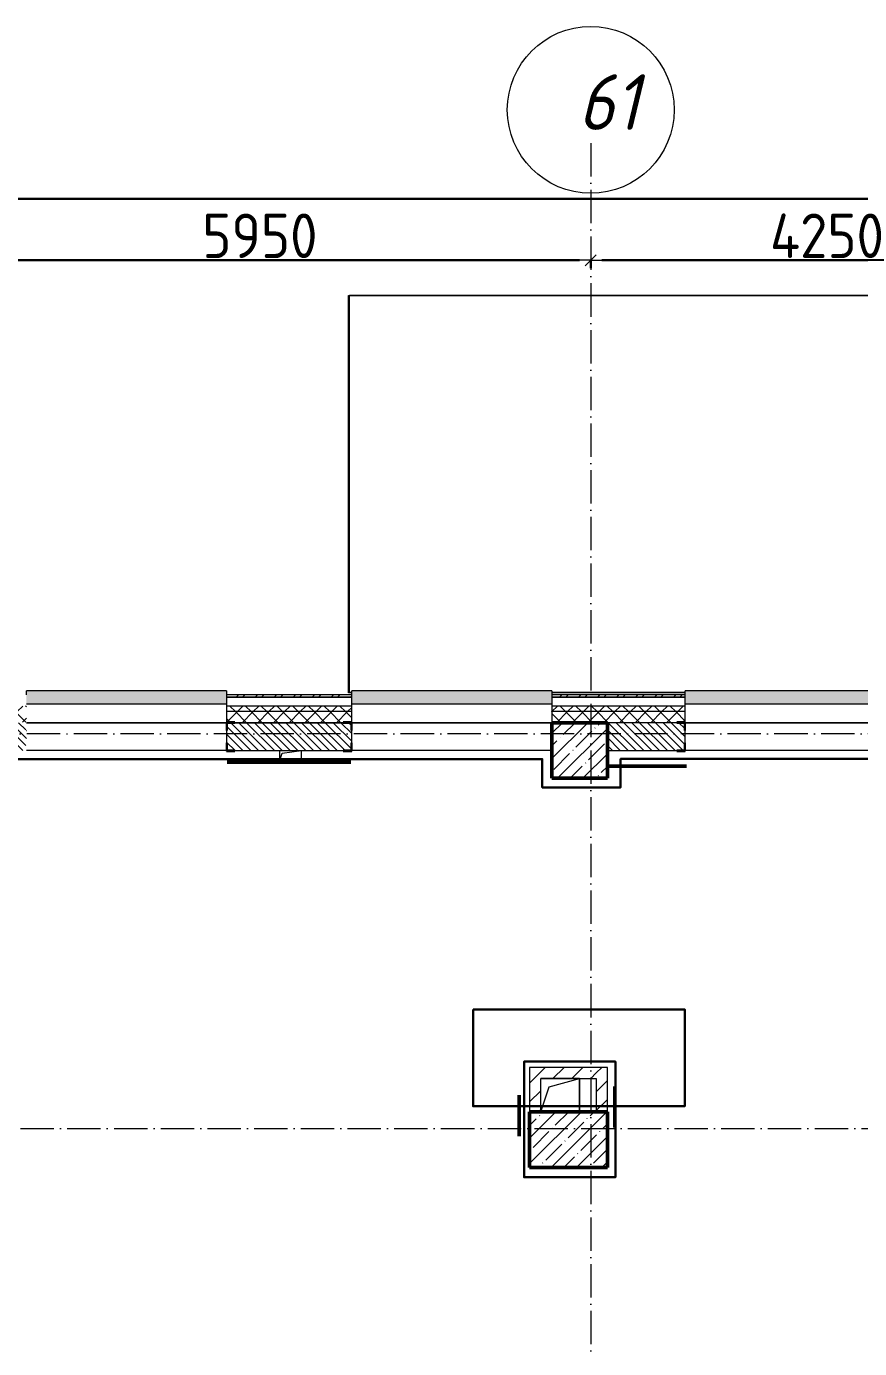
# Model space of a CAD drawing. Header units: millimetres. Extents: x -213536 to 1564669, y -45299 to 942238.
# Drawn here: x 628308 to 635800, y 651596 to 663487 of the extents above; entities that cross this region are included whole.
import ezdxf

# ---------------------------------------------------------------- set-up
doc = ezdxf.new("R2010")
doc.units = ezdxf.units.MM
doc.linetypes.add('50_200_ШТРИХ_1Т_ш5_п1_п1_', pattern=[700, 500, -100, 0, -100])
for name, color, linetype, lineweight in [('3.1) ЖБ окна 1.2 м', 102, 'Continuous', 30), ('8.1)', 2, 'Continuous', 50), ('8.2)', 3, 'Continuous', 50), ('8.3)', 5, 'Continuous', 50), ('8.4)', 6, 'Continuous', 50), ('A-____-____-DIMS', 7, 'Continuous', 9), ('A-FLOR-____-OTLN', 7, 'Continuous', 9), ('A-GENM-____-MCUT', 7, 'Continuous', 25), ('A-GENM-____-OTLN', 7, 'Continuous', 9), ('A-GENM-____-OTLN-1', 7, 'Continuous', 25), ('A-GLAZ-____-OTLN', 7, 'Continuous', 9), ('A-ROOF-____-OTLN', 7, 'Continuous', 9), ('A-WALL-____-MCUT', 7, 'Continuous', 13), ('A-WALL-____-MCUT-1', 7, 'Continuous', 9), ('A-WALL-____-OTLN', 7, 'Continuous', 9), ('A-WALL-____-PATT-1', 7, 'Continuous', 9), ('A-WALL-FNSH-MCUT-1', 7, 'Continuous', 9), ('I-WALL-____-OTLN', 7, 'Continuous', 9), ('S-COLS-____-MCUT', 7, 'Continuous', 50), ('S-COLS-____-OTLN', 7, 'Continuous', 9), ('S-GRID-____-IDEN', 7, 'Continuous', 9), ('S-GRID-____-OTLN-1', 7, '50_200_ШТРИХ_1Т_ш5_п1_п1_', 9)]:
    doc.layers.add(name, color=color, linetype=linetype, lineweight=lineweight)
doc.layers.add('A-GLAZ-____-OTLN-1', color=7, linetype='Continuous', lineweight=9, true_color=0xc0c0c0)
doc.styles.add('ISOCPEUR_I_9', font='isocpeui.ttf', dxfattribs={"width": 0.9, "height": 250})
doc.styles.add('СПДС', font='isocpeur.ttf', dxfattribs={"width": 0.9})
doc.dimstyles.new('Размера А3', dxfattribs={"dimtxt": 200, "dimasz": 100, "dimexe": 70, "dimexo": 100, "dimgap": 20, "dimtad": 1, "dimdec": 0, "dimrnd": 10, "dimzin": 0, "dimdsep": 46, "dimtxsty": 'СПДС', "dimblk": 'ARROWHEAD_6', "dimcen": 1, "dimclrd": 256, "dimclre": 256, "dimclrt": 256, "dimazin": 0, "dimtfac": 1, "dimtdec": 0, "dimtmove": 2, "dimatfit": 3, "dimfxl": 1, "dimtolj": 1, "dimtzin": 0, "dimarcsym": 0})
pattern_1 = [(135, (544282.637, 571544.04), (-35.35534, -35.35534), [])]
pattern_2 = [(45, (544282.64, 571544.04), (-85.53659, 85.53659), []), (45, (544339.66, 571544.04), (-85.53659, 85.53659), [])]
pattern_3 = [(45, (544282.64, 571544.04), (-70.71068, 70.71068), []), (135, (544282.64, 571544.04), (-70.71068, -70.71068), [])]
pattern_4 = [(45, (544282.64, 571544.04), (-84.85281, 84.85281), [])]

# ---------------------------------------------------------------- blocks, each defined once
blk = doc.blocks.new('BSC_Колонна _Прямоугольная - 500х500-V39-АР1_План отверстий 2 этажа в осях 1-64_Ю-ЯЯ')
at = {"layer": 'S-COLS-____-OTLN'}
h = blk.add_hatch(dxfattribs=at)
h.set_pattern_fill('FP_49', color=256, style=0, pattern_type=2)
h.set_pattern_definition([(45, (-89000, -85431.04), (-114.04925, 114.04925), []), (45, (-88885.95, -85431.04), (-114.04925, 114.04925), [201.613, -40.323, 3.353, -36.97])])
h.paths.add_polyline_path([(-250, -250), (250, -250), (250, 250), (-250, 250)], flags=0)
at = {"layer": 'S-COLS-____-MCUT'}
for p, q in [((250, 250), (-250, 250)), ((-250, 250), (-250, -250)), ((250, -250), (250, 250)), ((-250, -250), (250, -250))]:
    blk.add_line(p, q, dxfattribs=at)
blk = doc.blocks.new('BSC_Колонна _Прямоугольная - 500х700-V143-АР1_План отверстий 2 этажа в осях 1-64_Ю-ЯЯ')
at = {"layer": 'S-COLS-____-OTLN'}
h = blk.add_hatch(dxfattribs=at)
h.set_pattern_fill('FP_156', color=256, style=0, pattern_type=2)
h.set_pattern_definition([(315, (-81931.04, 88900), (114.04925, 114.04925), []), (315, (-81931.04, 88785.95), (114.04925, 114.04925), [201.613, -40.323, 3.353, -36.97])])
h.paths.add_polyline_path([(-250, -350), (250, -350), (250, 350), (-250, 350)], flags=0)
at = {"layer": 'S-COLS-____-MCUT'}
for p, q in [((250, 350), (-250, 350)), ((-250, 350), (-250, -350)), ((250, -350), (250, 350)), ((-250, -350), (250, -350))]:
    blk.add_line(p, q, dxfattribs=at)
blk = doc.blocks.new('Фахверк_СКБ_Уголок - 250_2700-27497298-АР1_План отверстий 2 этажа в осях 1-64_Ю-ЯЯ')
at = {"layer": 'A-GENM-____-MCUT'}
for p, q in [((200, 181), (125, 181)), ((125, 181), (125, 106)), ((131, 106), (131, 175)), ((131, 175), (200, 175)), ((200, 175), (200, 181)), ((125, 106), (131, 106)), ((131, -6), (125, -6)), ((125, -6), (125, -81)), ((125, -81), (200, -81)), ((131, -75), (131, -6)), ((200, -75), (131, -75)), ((200, -81), (200, -75))]:
    blk.add_line(p, q, dxfattribs=at)
blk = doc.blocks.new('AR_Отверстие прямоугольное _в плите_ - AR_Отверстие прямоугольное _в плите_-V171-АР1_План отверстий 2 этажа в осях 1-64_Ю-ЯЯ')
at = {"layer": 'A-GENM-____-OTLN'}
for p, q in [((-100, 50), (-100, -50)), ((-100, -50), (-75, 25)), ((-75, 25), (100, 50)), ((100, -50), (100, 50)), ((-100, -50), (100, -50))]:
    blk.add_line(p, q, dxfattribs=at)
blk = doc.blocks.new('AR_Отверстие прямоугольное _в плите_ - AR_Отверстие прямоугольное _в плите_-30552577-АР1_План отверстий 2 этажа в осях 1-64_Ю-ЯЯ')
at = {"layer": 'A-GENM-____-OTLN'}
for p, q in [((175, 150), (-175, 150)), ((-100, 75), (175, 150)), ((175, -150), (175, 150)), ((-175, -150), (-100, 75))]:
    blk.add_line(p, q, dxfattribs=at)
blk = doc.blocks.new('Отлив_СКБ - Отлив витража_120_НВФ-31885689-АР1_План отверстий 2 этажа в осях 1-64_Ю-ЯЯ')
at = {"layer": 'A-GLAZ-____-OTLN-1'}
for points in [[(1800, 2), (1800, 120), (0, 120), (0, 2), (737, 2)], [(1800, 0), (1800, 2), (0, 2), (0, 0), (737, 0)]]:
    blk.add_hatch(color=256, dxfattribs=at).paths.add_polyline_path(points, flags=0)
at = {"layer": 'A-GLAZ-____-OTLN'}
for p, q in [((0, 83), (0, 120)), ((1800, 120), (0, 120)), ((1800, 120), (1800, 83)), ((0, 2), (1800, 2)), ((1800, 0), (0, 0))]:
    blk.add_line(p, q, dxfattribs=at)
blk = doc.blocks.new('Ось сетки - Круг_Ø6_00__ISO-2_5_0_9K_-25732049-АР1_План отверстий 2 этажа в осях 1-64_Ю-ЯЯ')
at = {"layer": 'S-GRID-____-IDEN'}
blk.add_circle((0, 0), 3, dxfattribs=at)
blk = doc.blocks.new('ARROWHEAD_6')
at = {"color": 0, "linetype": 'Continuous'}
for p, q in [((0, 0), (-1, 0)), ((-0.5, -0.5), (0.5, 0.5))]:
    blk.add_line(p, q, dxfattribs=at)
blk = doc.blocks.new('*D5535')
at = {"layer": 'A-____-____-DIMS', "lineweight": -2, "transparency": 16777216}
for p, q in [((67558, 548862), (67558, 548786)), ((67658, 548856), (73408, 548856)), ((73508, 548862), (73508, 548786))]:
    blk.add_line(p, q, dxfattribs=at)
at = {"layer": 'Defpoints', "color": 0, "lineweight": 30, "transparency": 16777216}
for p in [(67558, 548962), (73508, 548962), (73508, 548856)]:
    blk.add_point(p, dxfattribs=at)
at = {"layer": 'A-____-____-DIMS', "lineweight": -2, "transparency": 16777216, "xscale": 100, "yscale": 100, "zscale": 100, "rotation": 180}
blk.add_blockref('ARROWHEAD_6', (67558, 548856), dxfattribs=at)
at = {"layer": 'A-____-____-DIMS', "lineweight": -2, "transparency": 16777216, "xscale": 100, "yscale": 100, "zscale": 100}
blk.add_blockref('ARROWHEAD_6', (73508, 548856), dxfattribs=at)
at = {"layer": 'A-____-____-DIMS', "transparency": 16777216, "insert": (70533, 549076), "char_height": 400, "width": 2.49, "attachment_point": 5, "style": 'СПДС'}
blk.add_mtext('\\A1;5950', dxfattribs=at)
blk = doc.blocks.new('*D5536')
at = {"layer": 'A-____-____-DIMS', "lineweight": -2, "transparency": 16777216}
for p, q in [((73508, 548862), (73508, 548786)), ((73608, 548856), (77658, 548856)), ((77758, 548862), (77758, 548786))]:
    blk.add_line(p, q, dxfattribs=at)
at = {"layer": 'Defpoints', "color": 0, "lineweight": 30, "transparency": 16777216}
for p in [(73508, 548962), (77758, 548962), (77758, 548856)]:
    blk.add_point(p, dxfattribs=at)
at = {"layer": 'A-____-____-DIMS', "lineweight": -2, "transparency": 16777216, "xscale": 100, "yscale": 100, "zscale": 100, "rotation": 180}
blk.add_blockref('ARROWHEAD_6', (73508, 548856), dxfattribs=at)
at = {"layer": 'A-____-____-DIMS', "lineweight": -2, "transparency": 16777216, "xscale": 100, "yscale": 100, "zscale": 100}
blk.add_blockref('ARROWHEAD_6', (77758, 548856), dxfattribs=at)
at = {"layer": 'A-____-____-DIMS', "transparency": 16777216, "insert": (75633, 549076), "char_height": 400, "width": 2.56, "attachment_point": 5, "style": 'СПДС'}
blk.add_mtext('\\A1;4250', dxfattribs=at)
blk = doc.blocks.new('*D5539')
at = {"layer": 'A-____-____-DIMS', "lineweight": -2, "transparency": 16777216}
for p, q in [((-17942, 549415), (-17942, 549339)), ((-17842, 549409), (33027, 549409)), ((85458, 549409), (34435, 549409)), ((85558, 549415), (85558, 549339))]:
    blk.add_line(p, q, dxfattribs=at)
at = {"layer": 'Defpoints', "color": 0, "lineweight": 30, "transparency": 16777216}
for p in [(-17942, 549515), (85558, 549515), (85558, 549409)]:
    blk.add_point(p, dxfattribs=at)
at = {"layer": 'A-____-____-DIMS', "lineweight": -2, "transparency": 16777216, "xscale": 100, "yscale": 100, "zscale": 100, "rotation": 180}
blk.add_blockref('ARROWHEAD_6', (-17942, 549409), dxfattribs=at)
at = {"layer": 'A-____-____-DIMS', "lineweight": -2, "transparency": 16777216, "xscale": 100, "yscale": 100, "zscale": 100}
blk.add_blockref('ARROWHEAD_6', (85558, 549409), dxfattribs=at)
at = {"layer": 'A-____-____-DIMS', "transparency": 16777216, "insert": (33047, 549835), "char_height": 400, "width": 3.54, "attachment_point": 1, "line_spacing_factor": 1.149209, "style": 'СПДС'}
blk.add_mtext('\\A1;103500', dxfattribs=at)
blk = doc.blocks.new('2этаж')
at = {"layer": 'S-GRID-____-OTLN-1', "color": 251, "ltscale": 0.6, "true_color": 0x636466}
for p, q in [((73508.3, 549908.8), (73508.3, 498997)), ((88482.7, 544597), (-20260.4, 544597)), ((-20260.4, 541047), (88482.7, 541047))]:
    blk.add_line(p, q, dxfattribs=at)
at = {"layer": 'S-GRID-____-IDEN', "xscale": 250, "yscale": 250, "zscale": 99.99999999999993, "rotation": 180}
blk.add_blockref('Ось сетки - Круг_Ø6_00__ISO-2_5_0_9K_-25732049-АР1_План отверстий 2 этажа в осях 1-64_Ю-ЯЯ', (73508.3, 550208.8), dxfattribs=at)
at = {"layer": 'S-GRID-____-IDEN', "insert": (73393.2, 550528.5), "char_height": 500, "width": 346.329, "attachment_point": 1, "style": 'ISOCPEUR_I_9'}
blk.add_mtext('61', dxfattribs=at)
at = {"layer": 'A-____-____-DIMS'}
dim = blk.add_linear_dim(base=(85558.3, 549408.6), p1=(-17941.7, 549514.7), p2=(85558.3, 549514.7), dimstyle='Размера А3', override={"dimtxt": 400}, dxfattribs=at)
dim.commit()
dim.dimension.update_dxf_attribs({"geometry": '*D5539', "text_midpoint": (33731.2, 549568.6), "dimtype": 160})
for base, p1, p2, picture, middle in [((73508.3, 548856.4), (67558.3, 548962.5), (73508.3, 548962.5), '*D5535', (70533.3, 549076.4)), ((77758.3, 548856.4), (73508.3, 548962.5), (77758.3, 548962.5), '*D5536', (75633.3, 549076.4))]:
    dim = blk.add_linear_dim(base=base, p1=p1, p2=p2, dimstyle='Размера А3', override={"dimtxt": 400}, dxfattribs=at)
    dim.commit()
    dim.dimension.update_dxf_attribs({"geometry": picture, "text_midpoint": middle})

msp = doc.modelspace()

# ---------------------------------------------------------------- hatches: boundary and pattern name
at = {"layer": 'A-WALL-____-PATT-1'}
h = msp.add_hatch(dxfattribs=at)
h.set_pattern_fill('FP_3', color=256, style=0, pattern_type=2)
h.set_pattern_definition(pattern_2)
h.paths.add_polyline_path([(630875, 657455.1), (631232.6, 657455.1), (631232.6, 657475.1), (630107.6, 657475.1), (630107.6, 657455.1)], flags=0)
h.paths.add_polyline_path([(633292.6, 657455.1), (633292.6, 657475.1), (633032.6, 657475.1), (633032.6, 657455.1)], flags=0)
h.paths.add_polyline_path([(628307.6, 657455.1), (628307.6, 657475.1), (627182.6, 657475.1), (627182.6, 657455.1), (628223.7, 657455.1)], flags=0)
h.paths.add_polyline_path([(622532.6, 657455.1), (622532.6, 657475.1), (621332.6, 657475.1), (621332.6, 657455.1), (622037.5, 657455.1)], flags=0)
h.paths.add_polyline_path([(619017.6, 657455.1), (619532.6, 657455.1), (619532.6, 657475.1), (619017.6, 657475.1)], flags=0)
h = msp.add_hatch(dxfattribs=at)
h.set_pattern_fill('FP_3', color=256, style=0, pattern_type=2)
h.set_pattern_definition(pattern_2)
h.paths.add_polyline_path([(645762.6, 657455.1), (645782.6, 657455.1), (645782.6, 657475.1), (638782.6, 657475.1), (638782.6, 657455.1), (643247.5, 657455.1)], flags=0)
h.paths.add_polyline_path([(637782.6, 657455.1), (637782.6, 657475.1), (636032.6, 657475.1), (636032.6, 657455.1), (636177.5, 657455.1)], flags=0)
h.paths.add_polyline_path([(633526.2, 657455.1), (634232.6, 657455.1), (634232.6, 657475.1), (633292.6, 657475.1), (633292.6, 657455.1)], flags=0)
h = msp.add_hatch(dxfattribs=at)
h.set_pattern_fill('FP_1', color=256, style=0, pattern_type=2)
h.set_pattern_definition(pattern_3)
h.paths.add_polyline_path([(645632.6, 657325.1), (645682.6, 657325.1), (645682.6, 657375.1), (638782.6, 657375.1), (638782.6, 657325.1), (643247.5, 657325.1)], flags=0)
h.paths.add_polyline_path([(633526.2, 657325.1), (634232.6, 657325.1), (634232.6, 657375.1), (633032.6, 657375.1), (633032.6, 657325.1)], flags=0)
h.paths.add_polyline_path([(636032.6, 657325.1), (637782.6, 657325.1), (637782.6, 657375.1), (636032.6, 657375.1)], flags=0)
h.paths.add_polyline_path([(631232.6, 657325.1), (631232.6, 657375.1), (630107.6, 657375.1), (630107.6, 657325.1), (630875, 657325.1)], flags=0)
h.paths.add_polyline_path([(628307.6, 657325.1), (628307.6, 657375.1), (627182.6, 657375.1), (627182.6, 657325.1), (628223.7, 657325.1)], flags=0)
h.paths.add_polyline_path([(621332.6, 657325.1), (622532.6, 657325.1), (622532.6, 657375.1), (621332.6, 657375.1)], flags=0)
h.paths.add_polyline_path([(619532.6, 657325.1), (619532.6, 657375.1), (615982.6, 657375.1), (615982.6, 657325.1), (618502.5, 657325.1)], flags=0)
h.paths.add_polyline_path([(614182.6, 657325.1), (614182.6, 657375.1), (612982.6, 657375.1), (612982.6, 657325.1)], flags=0)
h.paths.add_polyline_path([(611182.6, 657325.1), (611182.6, 657375.1), (609982.6, 657375.1), (609982.6, 657325.1)], flags=0)
h.paths.add_polyline_path([(608182.6, 657325.1), (608182.6, 657375.1), (606932.6, 657375.1), (606932.6, 657325.1), (607897.5, 657325.1)], flags=0)
h.paths.add_polyline_path([(604362.5, 657325.1), (605132.6, 657325.1), (605132.6, 657375.1), (603932.6, 657375.1), (603932.6, 657325.1)], flags=0)
h.paths.add_polyline_path([(602132.6, 657325.1), (602132.6, 657375.1), (600932.6, 657375.1), (600932.6, 657325.1), (601711.2, 657325.1)], flags=0)
h.paths.add_polyline_path([(599132.6, 657325.1), (599132.6, 657375.1), (597932.6, 657375.1), (597932.6, 657325.1)], flags=0)
h.paths.add_polyline_path([(595525, 657325.1), (596132.6, 657325.1), (596132.6, 657375.1), (594482.6, 657375.1), (594482.6, 657325.1), (594641.2, 657325.1)], flags=0)
h = msp.add_hatch(dxfattribs=at)
h.set_pattern_fill('FP_1', color=256, style=0, pattern_type=2)
h.set_pattern_definition(pattern_3)
h.paths.add_polyline_path([(645532.6, 657225.1), (645632.6, 657225.1), (645632.6, 657325.1), (638782.6, 657325.1), (638782.6, 657225.1), (643247.5, 657225.1)], flags=0)
h.paths.add_polyline_path([(637282.6, 657225.1), (637782.6, 657225.1), (637782.6, 657325.1), (636032.6, 657325.1), (636032.6, 657231.1), (636107.6, 657231.1), (636107.6, 657225.1), (636177.5, 657225.1)], flags=0)
h.paths.add_polyline_path([(633526.2, 657225.1), (634157.6, 657225.1), (634157.6, 657231.1), (634232.6, 657231.1), (634232.6, 657325.1), (633032.6, 657325.1), (633032.6, 657225.1)], flags=0)
h.paths.add_polyline_path([(630875, 657225.1), (631157.6, 657225.1), (631157.6, 657231.1), (631232.6, 657231.1), (631232.6, 657325.1), (630107.6, 657325.1), (630107.6, 657231.1), (630182.6, 657231.1), (630182.6, 657225.1)], flags=0)
h.paths.add_polyline_path([(628223.7, 657225.1), (628232.6, 657225.1), (628232.6, 657231.1), (628307.6, 657231.1), (628307.6, 657325.1), (627182.6, 657325.1), (627182.6, 657225.1), (627682.6, 657225.1)], flags=0)
h.paths.add_polyline_path([(621782.6, 657225.1), (622457.6, 657225.1), (622457.6, 657231.1), (622532.6, 657231.1), (622532.6, 657325.1), (621332.6, 657325.1), (621332.6, 657231.1), (621407.6, 657231.1), (621407.6, 657225.1)], flags=0)
h.paths.add_polyline_path([(619532.6, 657225.1), (619532.6, 657325.1), (615982.6, 657325.1), (615982.6, 657231.1), (616057.6, 657231.1), (616057.6, 657225.1), (619032.6, 657225.1)], flags=0)
h.paths.add_polyline_path([(612982.6, 657225.1), (614107.6, 657225.1), (614107.6, 657231.1), (614182.6, 657231.1), (614182.6, 657325.1), (612982.6, 657325.1)], flags=0)
h.paths.add_polyline_path([(610057.6, 657225.1), (611107.6, 657225.1), (611107.6, 657231.1), (611182.6, 657231.1), (611182.6, 657325.1), (609982.6, 657325.1), (609982.6, 657231.1), (610057.6, 657231.1)], flags=0)
h.paths.add_polyline_path([(608107.6, 657225.1), (608107.6, 657231.1), (608182.6, 657231.1), (608182.6, 657325.1), (606932.6, 657325.1), (606932.6, 657231.1), (607007.6, 657231.1), (607007.6, 657225.1), (607897.5, 657225.1)], flags=0)
h.paths.add_polyline_path([(605057.6, 657225.1), (605057.6, 657231.1), (605132.6, 657231.1), (605132.6, 657325.1), (603932.6, 657325.1), (603932.6, 657231.1), (604007.6, 657231.1), (604007.6, 657225.1), (604362.5, 657225.1)], flags=0)
h.paths.add_polyline_path([(602057.6, 657225.1), (602057.6, 657231.1), (602132.6, 657231.1), (602132.6, 657325.1), (600932.6, 657325.1), (600932.6, 657231.1), (601007.6, 657231.1), (601007.6, 657225.1), (601711.2, 657225.1)], flags=0)
h.paths.add_polyline_path([(598007.6, 657225.1), (599057.6, 657225.1), (599057.6, 657231.1), (599132.6, 657231.1), (599132.6, 657325.1), (597932.6, 657325.1), (597932.6, 657231.1), (598007.6, 657231.1)], flags=0)
h.paths.add_polyline_path([(596057.6, 657225.1), (596057.6, 657231.1), (596132.6, 657231.1), (596132.6, 657325.1), (594482.6, 657325.1), (594482.6, 657225.1), (595525, 657225.1)], flags=0)
h = msp.add_hatch(dxfattribs=at)
h.set_pattern_fill('FP_6', color=256, style=0, pattern_type=2)
h.set_pattern_definition(pattern_1)
h.paths.add_polyline_path([(631157.6, 656975.1), (631226.6, 656975.1), (631226.6, 657044.1), (631232.6, 657044.1), (631232.6, 657156.1), (631226.6, 657156.1), (631226.6, 657225.1), (630113.6, 657225.1), (630113.6, 657156.1), (630107.6, 657156.1), (630107.6, 657044.1), (630113.6, 657044.1), (630113.6, 656975.1), (630875, 656975.1)], flags=0)
h.paths.add_polyline_path([(628232.6, 656975.1), (628301.6, 656975.1), (628301.6, 657044.1), (628307.6, 657044.1), (628307.6, 657156.1), (628301.6, 657156.1), (628301.6, 657225.1), (627682.6, 657225.1), (627682.6, 656975.1), (628223.7, 656975.1)], flags=0)
h = msp.add_hatch(dxfattribs=at)
h.set_pattern_fill('FP_6', color=256, style=0, pattern_type=2)
h.set_pattern_definition(pattern_1)
h.paths.add_polyline_path([(636038.6, 656975.1), (637282.6, 656975.1), (637282.6, 657225.1), (636038.6, 657225.1), (636038.6, 657156.1), (636032.6, 657156.1), (636032.6, 657044.1), (636038.6, 657044.1), (636038.6, 656976.3)], flags=0)
h.paths.add_polyline_path([(634226.6, 656975.1), (634226.6, 657044.1), (634232.6, 657044.1), (634232.6, 657156.1), (634226.6, 657156.1), (634226.6, 657225.1), (633532.6, 657225.1), (633532.6, 656975.1), (634157.6, 656975.1)], flags=0)
h = msp.add_hatch(dxfattribs=at)
h.set_pattern_fill('FP_4', color=256, style=0, pattern_type=2)
h.set_pattern_definition(pattern_4)
h.paths.add_polyline_path([(633432.6, 654025.1), (633432.6, 654125.1), (632832.6, 654125.1), (632832.6, 654025.1), (632932.6, 654025.1)], flags=0)
h = msp.add_hatch(dxfattribs=at)
h.set_pattern_fill('FP_4', color=256, style=0, pattern_type=2)
h.set_pattern_definition(pattern_4)
h.paths.add_polyline_path([(633532.5, 653725.1), (633532.6, 653725.1), (633532.6, 654125.1), (633432.6, 654125.1), (633432.6, 653725.1)], flags=0)
h = msp.add_hatch(dxfattribs=at)
h.set_pattern_fill('FP_4', color=256, style=0, pattern_type=2)
h.set_pattern_definition(pattern_4)
h.paths.add_polyline_path([(632932.6, 653725.1), (632932.6, 654025.1), (632832.6, 654025.1), (632832.6, 653725.1)], flags=0)

# ---------------------------------------------------------------- linework, layer by layer
at = {"layer": '8.1)', "lineweight": 50}
for points in [[(630113.7, 656869.6), (631226.2, 656869.6)], [(633532.6, 656832.7), (634243.2, 656832.7)], [(632739, 653507.7), (632739, 653876.4)], [(633599.6, 653585.6), (633599.6, 653954.3)]]:
    msp.add_lwpolyline(points, dxfattribs=at)
at = {"layer": '8.2)', "lineweight": 30}
for p, q in [((632946.9, 656897.1), (627804, 656897.1)), ((632946.9, 656643.6), (632946.9, 656897.1)), ((636464.4, 656899.5), (633651.6, 656899.5)), ((633651.6, 656899.5), (633651.6, 656643.6)), ((633651.6, 656643.6), (632946.9, 656643.6))]:
    msp.add_line(p, q, dxfattribs=at)
msp.add_lwpolyline([(632324.6, 654645.9), (634227.5, 654645.9), (634227.5, 653775.2), (632324.6, 653775.2)], close=True, dxfattribs=at)
msp.add_lwpolyline([(632783.7, 653775.2), (632783.7, 654176.9), (633605.2, 654176.9), (633605.2, 653775.2)], dxfattribs=at)
at = {"layer": '8.3)', "lineweight": 30}
for p, q in [((631248.8, 656897.1), (630107.6, 656897.1)), ((634220.2, 656899.5), (633651.6, 656899.5))]:
    msp.add_line(p, q, dxfattribs=at)
msp.add_lwpolyline([(632783.7, 653725.1), (632783.7, 654176.9), (633605.2, 654176.9), (633605.2, 653725.1)], dxfattribs=at)
at = {"layer": '8.4)', "lineweight": 30}
msp.add_lwpolyline([(645225.3, 651212.1), (645225.3, 652975), (644964.7, 652975), (644964.7, 653239.1), (643360, 653239.1), (643360, 652310), (637482, 652310), (637482, 653304.6), (636464.4, 653304.6), (636464.4, 656899.5), (633651.6, 656899.5), (633651.6, 656643.6), (632946.9, 656643.6), (632946.9, 656897.1), (627804, 656897.1)], dxfattribs=at)
msp.add_lwpolyline([(632783.7, 654176.9), (633605.2, 654176.9), (633605.2, 653136.4), (632783.7, 653136.4)], close=True, dxfattribs=at)
at = {"layer": 'A-FLOR-____-OTLN'}
for p, q in [((632932.6, 654024.7), (633282.6, 654024.7)), ((633282.6, 654024.7), (633282.6, 653725.1))]:
    msp.add_line(p, q, dxfattribs=at)
at = {"layer": 'A-ROOF-____-OTLN'}
msp.add_line((631208.9, 661062.8), (631212.9, 661062.8), dxfattribs=at)
at = {"layer": 'A-WALL-____-MCUT'}
for p, q in [((630107.6, 657455.1), (630107.6, 657231.1)), ((631232.6, 657455.1), (630107.6, 657455.1)), ((630107.6, 657455.1), (631232.6, 657455.1)), ((631232.6, 657231.1), (631232.6, 657455.1)), ((634232.6, 657455.1), (633032.6, 657455.1)), ((633032.6, 657455.1), (633032.6, 657225.1)), ((633032.6, 657455.1), (633292.6, 657455.1)), ((634232.6, 657231.1), (634232.6, 657455.1)), ((630107.6, 657156.1), (630107.6, 657044.1)), ((631232.6, 657044.1), (631232.6, 657156.1)), ((634232.6, 657044.1), (634232.6, 657156.1)), ((630182.6, 656975.1), (631157.6, 656975.1)), ((633532.6, 656975.1), (634157.6, 656975.1))]:
    msp.add_line(p, q, dxfattribs=at)
at = {"layer": 'A-WALL-____-MCUT-1'}
for p, q in [((631232.6, 657375.1), (630107.6, 657375.1)), ((631232.6, 657325.1), (630107.6, 657325.1)), ((634232.6, 657375.1), (633032.6, 657375.1)), ((634232.6, 657325.1), (633032.6, 657325.1)), ((630182.6, 657225.1), (631157.6, 657225.1)), ((631157.6, 657225.1), (630182.6, 657225.1)), ((634157.6, 657225.1), (633532.6, 657225.1))]:
    msp.add_line(p, q, dxfattribs=at)
at = {"layer": 'A-WALL-____-OTLN'}
for p, q in [((630107.6, 657225.1), (628307.6, 657225.1)), ((628307.6, 657225.1), (630107.6, 657225.1)), ((633032.6, 657225.1), (631232.6, 657225.1)), ((631232.6, 657225.1), (633032.6, 657225.1)), ((636032.6, 657225.1), (634232.6, 657225.1)), ((634232.6, 657225.1), (636032.6, 657225.1)), ((630107.6, 656975.1), (628307.6, 656975.1)), ((633032.6, 656975.1), (631232.6, 656975.1)), ((636032.6, 656975.1), (634232.6, 656975.1))]:
    msp.add_line(p, q, dxfattribs=at)
at = {"layer": 'A-WALL-FNSH-MCUT-1'}
for p, q in [((631232.6, 657475.1), (630107.6, 657475.1)), ((630107.6, 657475.1), (630107.6, 657455.1)), ((631232.6, 657455.1), (631232.6, 657475.1)), ((634232.6, 657475.1), (633032.6, 657475.1)), ((633032.6, 657475.1), (633032.6, 657455.1)), ((633292.6, 657455.1), (634232.6, 657455.1)), ((634232.6, 657455.1), (634232.6, 657475.1)), ((633532.6, 654125.1), (632832.6, 654125.1)), ((632832.6, 654125.1), (632832.6, 653725.1)), ((633532.6, 653725.1), (633532.6, 654125.1)), ((632932.6, 654025.1), (633432.6, 654025.1)), ((632932.6, 653725.1), (632932.6, 654025.1)), ((633432.6, 654025.1), (633432.6, 653725.1))]:
    msp.add_line(p, q, dxfattribs=at)
at = {"layer": 'I-WALL-____-OTLN'}
for p, q in [((631202.9, 657494.1), (631202.9, 661065.8)), ((631202.9, 661065.8), (631208.9, 661065.8)), ((631208.9, 661065.8), (631208.9, 657500.1)), ((631212.9, 661068.8), (643664, 661068.8)), ((631212.9, 661068.8), (631212.9, 661062.8)), ((643658, 661062.8), (631212.9, 661062.8)), ((631202.9, 657500.1), (631232.6, 657500.1)), ((631232.6, 657494.1), (631202.9, 657494.1)), ((633032.6, 657500.1), (634232.6, 657500.1)), ((634232.6, 657494.1), (633032.6, 657494.1))]:
    msp.add_line(p, q, dxfattribs=at)

# ---------------------------------------------------------------- block references
at = {"layer": '3.1) ЖБ окна 1.2 м'}
msp.add_blockref('2этаж', (559874.3, 112528.1), dxfattribs=at)
at = {"layer": 'A-GENM-____-OTLN'}
for name, p in [('AR_Отверстие прямоугольное _в плите_ - AR_Отверстие прямоугольное _в плите_-V171-АР1_План отверстий 2 этажа в осях 1-64_Ю-ЯЯ', (630682.6, 656925.1)), ('AR_Отверстие прямоугольное _в плите_ - AR_Отверстие прямоугольное _в плите_-30552577-АР1_План отверстий 2 этажа в осях 1-64_Ю-ЯЯ', (633107.6, 653874.7))]:
    msp.add_blockref(name, p, dxfattribs=at)
at = {"layer": 'A-GENM-____-OTLN-1'}
msp.add_blockref('Фахверк_СКБ_Уголок - 250_2700-27497298-АР1_План отверстий 2 этажа в осях 1-64_Ю-ЯЯ', (629982.6, 657050.1), dxfattribs=at)
at = {"layer": 'A-GENM-____-OTLN-1', "rotation": 180}
for p in [(631357.6, 657150.1), (634357.6, 657150.1)]:
    msp.add_blockref('Фахверк_СКБ_Уголок - 250_2700-27497298-АР1_План отверстий 2 этажа в осях 1-64_Ю-ЯЯ', p, dxfattribs=at)
at = {"layer": 'A-GLAZ-____-OTLN'}
for p in [(628307.6, 657392.1), (631232.6, 657392.1), (634232.6, 657392.1)]:
    msp.add_blockref('Отлив_СКБ - Отлив витража_120_НВФ-31885689-АР1_План отверстий 2 этажа в осях 1-64_Ю-ЯЯ', p, dxfattribs=at)
at = {"layer": 'S-COLS-____-OTLN'}
msp.add_blockref('BSC_Колонна _Прямоугольная - 500х500-V39-АР1_План отверстий 2 этажа в осях 1-64_Ю-ЯЯ', (633282.6, 656975.1), dxfattribs=at)
at = {"layer": 'S-COLS-____-OTLN', "rotation": 89.9999999999999}
msp.add_blockref('BSC_Колонна _Прямоугольная - 500х700-V143-АР1_План отверстий 2 этажа в осях 1-64_Ю-ЯЯ', (633182.6, 653475.1), dxfattribs=at)

doc.saveas('drawing.dxf')
